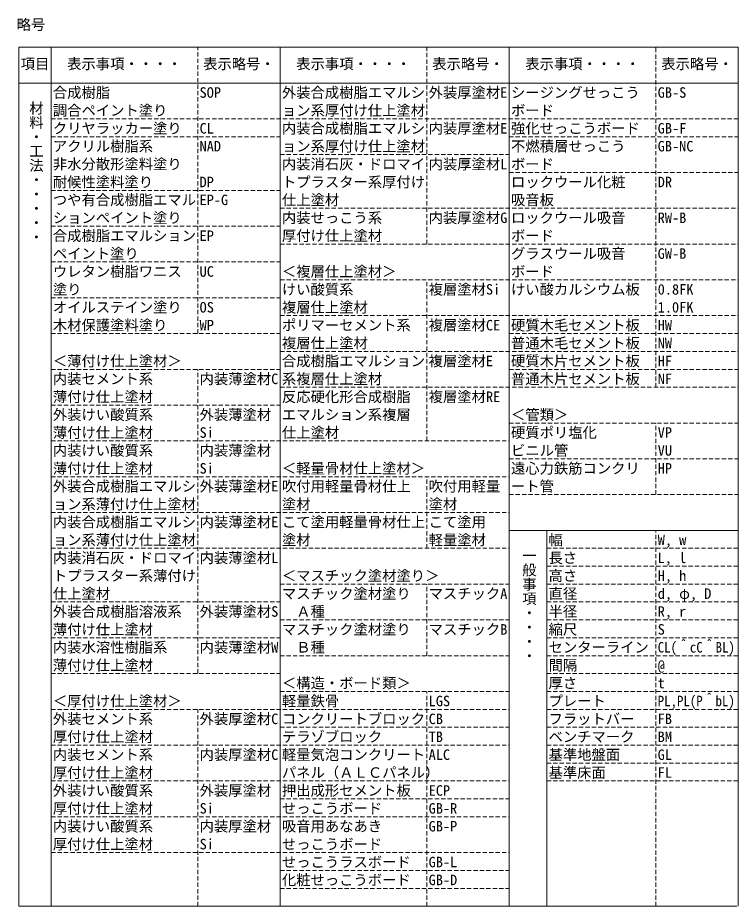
# Model space of a CAD drawing. Units: millimetres on the paper. Extents: x -203 to 203, y -134 to 134.
# Drawn here: x 1.9 to 203.3, y -134.3 to 114 of the extents above; entities that cross this region are included whole.
import ezdxf
from ezdxf.enums import TextEntityAlignment as Align

# ---------------------------------------------------------------- set-up
doc = ezdxf.new("R2010")
doc.units = ezdxf.units.MM
doc.linetypes.add('DASHED1', pattern=[1.8, 1.2, -0.6])
doc.layers.add('E-9_文字・引出線', color=3, linetype='Continuous')
doc.layers.add('E-A_室名・固定文字', color=3, linetype='Continuous')
doc.layers.add('F-D_枠・罫線', color=3, linetype='Continuous', lineweight=9)
doc.styles.add('@ＭＳ ゴシック', font='')
doc.styles.add('ＭＳ ゴシック', font='')
doc.styles.get('@ＭＳ ゴシック').set_extended_font_data('@MS Gothic')
doc.styles.get('ＭＳ ゴシック').set_extended_font_data('MS Gothic')

msp = doc.modelspace()

# ---------------------------------------------------------------- linework, layer by layer
at = {"layer": 'F-D_枠・罫線'}
for p, q in [((2.254, -134.272), (2.254, 105.728)), ((2.254, 105.728), (203.254, 105.728)), ((11.254, -134.272), (11.254, 105.728)), ((75.254, -134.272), (75.254, 105.728)), ((139.254, -134.272), (139.254, 105.728)), ((203.254, -134.272), (203.254, 105.728)), ((203.254, 95.728), (2.254, 95.728)), ((139.254, -29.272), (203.254, -29.272)), ((149.754, -134.272), (149.754, -29.272)), ((202.878, -134.272), (2.254, -134.272))]:
    msp.add_line(p, q, dxfattribs=at)
at = {"layer": 'F-D_枠・罫線', "linetype": 'DASHED1'}
for p, q in [((52.254, 25.728), (52.254, 105.728)), ((116.254, 50.728), (116.254, 105.728)), ((180.254, 10.728), (180.254, 105.728)), ((11.254, 85.728), (203.254, 85.728)), ((11.254, 80.728), (75.254, 80.728)), ((139.254, 80.728), (203.254, 80.728)), ((75.254, 75.728), (139.254, 75.728)), ((139.254, 70.728), (203.254, 70.728)), ((11.254, 65.728), (75.254, 65.728)), ((75.254, 60.728), (203.254, 60.728)), ((11.254, 55.728), (75.254, 55.728)), ((75.254, 50.728), (203.254, 50.728)), ((11.254, 45.728), (75.254, 45.728)), ((75.254, 40.728), (203.254, 40.728)), ((116.254, -4.272), (116.254, 40.728)), ((11.254, 35.728), (75.254, 35.728)), ((75.254, 30.728), (203.254, 30.728)), ((11.254, 25.728), (75.254, 25.728)), ((139.254, 25.728), (203.254, 25.728)), ((75.254, 20.728), (203.254, 20.728)), ((11.254, 15.728), (75.254, 15.728)), ((52.254, -69.272), (52.254, 15.728)), ((139.254, 15.728), (203.254, 15.728)), ((75.254, 10.728), (203.254, 10.728)), ((11.254, 5.728), (75.254, 5.728)), ((139.254, 0.728), (203.254, 0.728)), ((180.254, -19.272), (180.254, 0.728)), ((11.254, -4.272), (139.254, -4.272)), ((139.254, -9.272), (203.254, -9.272)), ((11.254, -14.272), (139.254, -14.272)), ((116.254, -34.272), (116.254, -14.272)), ((139.254, -19.272), (203.254, -19.272)), ((11.254, -24.272), (139.254, -24.272)), ((180.254, -134.272), (180.254, -29.272)), ((11.254, -34.272), (139.254, -34.272)), ((149.754, -34.272), (203.254, -34.272)), ((149.754, -39.272), (203.254, -39.272)), ((75.254, -44.272), (139.254, -44.272)), ((116.254, -64.272), (116.254, -44.272)), ((149.754, -44.272), (203.254, -44.272)), ((11.254, -49.272), (75.254, -49.272)), ((149.754, -49.272), (203.254, -49.272)), ((75.254, -54.272), (139.254, -54.272)), ((149.754, -54.272), (203.254, -54.272)), ((11.254, -59.272), (75.254, -59.272)), ((149.754, -59.272), (203.254, -59.272)), ((75.254, -64.272), (139.254, -64.272)), ((149.754, -64.272), (203.254, -64.272)), ((11.254, -69.272), (75.254, -69.272)), ((149.754, -69.272), (203.254, -69.272)), ((75.254, -74.272), (139.254, -74.272)), ((116.254, -134.272), (116.254, -74.272)), ((149.754, -74.272), (203.254, -74.272)), ((11.254, -79.272), (139.254, -79.272)), ((52.254, -134.272), (52.254, -79.272)), ((149.754, -79.272), (203.254, -79.272)), ((75.254, -84.272), (139.254, -84.272)), ((149.754, -84.272), (203.254, -84.272)), ((11.254, -89.272), (139.254, -89.272)), ((149.754, -89.272), (203.254, -89.272)), ((149.754, -94.272), (203.254, -94.272)), ((11.254, -99.272), (139.254, -99.272)), ((149.754, -99.272), (203.254, -99.272)), ((75.254, -104.272), (139.254, -104.272)), ((11.254, -109.272), (139.254, -109.272)), ((11.254, -119.272), (139.254, -119.272)), ((75.254, -124.272), (139.254, -124.272)), ((75.254, -129.272), (139.254, -129.272))]:
    msp.add_line(p, q, dxfattribs=at)

# ---------------------------------------------------------------- texts
at = {"layer": 'E-9_文字・引出線', "style": 'ＭＳ ゴシック'}
for s, p in [('合成樹脂', (11.754, 90.728)), ('SOP', (52.754, 90.728)), ('外装合成樹脂エマルシ', (75.754, 90.728)), ('外装厚塗材E', (116.754, 90.728)), ('シージングせっこう', (139.754, 90.728)), ('GB-S', (180.754, 90.728)), ('調合ペイント塗り', (11.754, 85.728)), ('ョン系', (75.754, 85.728)), ('厚付け仕上塗材', (87.754, 85.728)), ('ボード', (139.754, 85.728)), ('クリヤラッカー塗り', (11.754, 80.728)), ('CL', (52.754, 80.728)), ('内装合成樹脂エマルシ', (75.754, 80.728)), ('内装厚塗材E', (116.754, 80.728)), ('強化せっこうボード', (139.754, 80.728)), ('GB-F', (180.754, 80.728)), ('アクリル樹脂系', (11.754, 75.728)), ('NAD', (52.754, 75.728)), ('ョン系厚付け仕上塗材', (75.754, 75.728)), ('不燃積層せっこう', (139.754, 75.728)), ('GB-NC', (180.754, 75.728)), ('非水分散形塗料塗り', (11.754, 70.728)), ('内装消石灰・ドロマイ', (75.754, 70.728)), ('内装厚塗材L', (116.754, 70.728)), ('ボード', (139.754, 70.728)), ('耐候性塗料塗り', (11.754, 65.728)), ('DP', (52.754, 65.728)), ('トプラスター系', (75.754, 65.728)), ('厚付け', (103.754, 65.728)), ('ロックウール化粧', (139.754, 65.728)), ('DR', (180.754, 65.728)), ('つや有合成樹脂エマル', (11.754, 60.728)), ('EP-G', (52.754, 60.728)), ('仕上塗材', (75.754, 60.728)), ('吸音板', (139.754, 60.728)), ('ションペイント塗り', (11.754, 55.728)), ('内装せっこう系', (75.754, 55.728)), ('内装厚塗材G', (116.754, 55.728)), ('ロックウール吸音', (139.754, 55.728)), ('RW-B', (180.754, 55.728)), ('合成樹脂エマルション', (11.754, 50.728)), ('厚付け仕上塗材', (75.754, 50.728)), ('ボード', (139.754, 50.728)), ('EP', (52.754, 50.728)), ('ペイント塗り', (11.754, 45.728)), ('グラスウール吸音', (139.754, 45.728)), ('GW-B', (180.754, 45.728)), ('ウレタン樹脂ワニス', (11.754, 40.728)), ('＜複層仕上塗材＞', (75.754, 40.728)), ('ボード', (139.754, 40.728)), ('UC', (52.754, 40.728)), ('塗り', (11.754, 35.728)), ('けい酸質系', (75.754, 35.728)), ('複層塗材Si', (116.754, 35.728)), ('けい酸カルシウム板', (139.754, 35.728)), ('0.8FK', (180.754, 35.728)), ('オイルステイン塗り', (11.754, 30.728)), ('複層仕上塗材', (75.754, 30.728)), ('OS', (52.754, 30.728)), ('1.0FK', (180.754, 30.728)), ('木材保護塗料塗り', (11.754, 25.728)), ('ポリマーセメント系', (75.754, 25.728)), ('複層塗材CE', (116.754, 25.728)), ('硬質木毛セメント板', (139.754, 25.728)), ('WP', (52.754, 25.728)), ('HW', (180.754, 25.728)), ('複層仕上塗材', (75.754, 20.728)), ('普通木毛セメント板', (139.754, 20.728)), ('NW', (180.754, 20.728)), ('＜薄付け仕上塗材＞', (11.754, 15.728)), ('合成樹脂エマルション', (75.754, 15.728)), ('複層塗材E', (116.754, 15.728)), ('硬質木片セメント板', (139.754, 15.728)), ('HF', (180.754, 15.728)), ('内装セメント系', (11.754, 10.728)), ('内装薄塗材C', (52.754, 10.728)), ('系複層仕上塗材', (75.754, 10.728)), ('普通木片セメント板', (139.754, 10.728)), ('NF', (180.754, 10.728)), ('薄付け仕上塗材', (11.754, 5.728)), ('反応硬化形合成樹脂', (75.754, 5.728)), ('複層塗材RE', (116.754, 5.728)), ('外装けい酸質系', (11.754, 0.728)), ('外装薄塗材', (52.754, 0.728)), ('エマルション系複層', (75.754, 0.728)), ('＜管類＞', (139.754, 0.728)), ('硬質ポリ塩化', (139.754, -4.272)), ('薄付け仕上塗材', (11.754, -4.272)), ('Si', (52.754, -4.272)), ('仕上塗材', (75.754, -4.272)), ('VP', (180.754, -4.272)), ('内装けい酸質系', (11.754, -9.272)), ('内装薄塗材', (52.754, -9.272)), ('ビニル管', (139.754, -9.272)), ('VU', (180.754, -9.272)), ('薄付け仕上塗材', (11.754, -14.272)), ('Si', (52.754, -14.272)), ('＜軽量骨材仕上塗材＞', (75.754, -14.272)), ('遠心力鉄筋コンクリ', (139.754, -14.272)), ('HP', (180.754, -14.272)), ('外装合成樹脂エマルシ', (11.754, -19.272)), ('外装薄塗材E', (52.754, -19.272)), ('吹付用軽量骨材仕上', (75.754, -19.272)), ('吹付用軽量', (116.754, -19.272)), ('ート管', (139.754, -19.272)), ('ョン系薄付け仕上塗材', (11.754, -24.272)), ('塗材', (75.754, -24.272)), ('塗材', (116.754, -24.272)), ('内装合成樹脂エマルシ', (11.754, -29.272)), ('内装薄塗材E', (52.754, -29.272)), ('こて塗用軽量骨材仕上', (75.754, -29.272)), ('こて塗用', (116.754, -29.272)), ('ョン系薄付け仕上塗材', (11.754, -34.272)), ('塗材', (75.754, -34.272)), ('軽量塗材', (116.754, -34.272)), ('幅', (150.254, -34.272)), ('W, w', (180.754, -34.272)), ('内装消石灰・ドロマイ', (11.754, -39.272)), ('内装薄塗材L', (52.754, -39.272)), ('長さ', (150.254, -39.272)), ('L, l', (180.754, -39.272)), ('トプラスター系薄付け', (11.754, -44.272)), ('＜マスチック塗材塗り＞', (75.754, -44.272)), ('高さ', (150.254, -44.272)), ('H, h', (180.754, -44.272)), ('仕上塗材', (11.754, -49.272)), ('マスチック塗材塗り', (75.754, -49.272)), ('マスチックA', (116.754, -49.272)), ('直径', (150.254, -49.272)), ('d, φ, D', (180.754, -49.272)), ('外装合成樹脂溶液系', (11.754, -54.272)), ('外装薄塗材S', (52.754, -54.272)), ('\u3000Ａ種', (75.754, -54.272)), ('半径', (150.254, -54.272)), ('R, r', (180.754, -54.272)), ('薄付け仕上塗材', (11.754, -59.272)), ('マスチック塗材塗り', (75.754, -59.272)), ('マスチックB', (116.754, -59.272)), ('縮尺', (150.254, -59.272)), ('S', (180.754, -59.272)), ('内装水溶性樹脂系', (11.754, -64.272)), ('内装薄塗材W', (52.754, -64.272)), ('\u3000Ｂ種', (75.754, -64.272)), ('センターライン', (150.254, -64.272)), ('薄付け仕上塗材', (11.754, -69.272)), ('間隔', (150.254, -69.272)), ('@', (180.754, -69.272)), ('＜構造・ボード類＞', (75.754, -74.272)), ('厚さ', (150.254, -74.272)), ('t', (180.754, -74.272)), ('＜厚付け仕上塗材＞', (11.754, -79.272)), ('軽量鉄骨', (75.754, -79.272)), ('LGS', (116.754, -79.272)), ('プレート', (150.254, -79.272)), ('外装セメント系', (11.754, -84.272)), ('外装厚塗材C', (52.754, -84.272)), ('コンクリートブロック', (75.754, -84.272)), ('CB', (116.754, -84.272)), ('フラットバー', (150.254, -84.272)), ('FB', (180.754, -84.272)), ('厚付け仕上塗材', (11.754, -89.272)), ('テラゾブロック', (75.754, -89.272)), ('TB', (116.754, -89.272)), ('ベンチマーク', (150.254, -89.272)), ('BM', (180.754, -89.272)), ('内装セメント系', (11.754, -94.272)), ('内装厚塗材C', (52.754, -94.272)), ('軽量気泡コンクリート', (75.754, -94.272)), ('ALC', (116.754, -94.272)), ('基準地盤面', (150.254, -94.272)), ('GL', (180.754, -94.272)), ('厚付け仕上塗材', (11.754, -99.272)), ('パネル', (75.754, -99.272)), ('（ＡＬＣパネル）', (87.754, -99.272)), ('基準床面', (150.254, -99.272)), ('FL', (180.754, -99.272)), ('外装けい酸質系', (11.754, -104.272)), ('外装厚塗材', (52.754, -104.272)), ('押出成形セメント板', (75.754, -104.272)), ('ECP', (116.754, -104.272)), ('厚付け仕上塗材', (11.754, -109.272)), ('Si', (52.754, -109.272)), ('せっこうボード', (75.754, -109.272)), ('GB-R', (116.754, -109.272)), ('内装けい酸質系', (11.754, -114.272)), ('内装厚塗材', (52.754, -114.272)), ('吸音用あなあき', (75.754, -114.272)), ('GB-P', (116.754, -114.272)), ('厚付け仕上塗材', (11.754, -119.272)), ('Si', (52.754, -119.272)), ('せっこうボード', (75.754, -119.272)), ('せっこうラスボード', (75.754, -124.272)), ('GB-L', (116.754, -124.272)), ('化粧せっこうボード', (75.754, -129.272)), ('GB-D', (116.754, -129.272))]:
    msp.add_text(s, height=2.933, dxfattribs=at).set_placement(p, align=Align.BOTTOM_LEFT)
at = {"layer": 'E-9_文字・引出線', "style": 'ＭＳ ゴシック', "width": 0.9}
for s, p in [('CL(＾cC＾BL)', (180.754, -64.272)), ('PL,PL(P＾bL)', (180.754, -79.272))]:
    msp.add_text(s, height=2.933, dxfattribs=at).set_placement(p, align=Align.BOTTOM_LEFT)
at = {"layer": 'E-A_室名・固定文字', "style": 'ＭＳ ゴシック'}
for s, p in [('略号', (1.645, 109.701)), ('項目', (2.754, 98.728)), ('表示事項・・・・', (15.754, 98.728)), ('表示略号・', (53.754, 98.728)), ('表示事項・・・・', (79.754, 98.728)), ('表示略号・', (117.754, 98.728)), ('表示事項・・・・', (143.754, 98.728)), ('表示略号・', (181.754, 98.728))]:
    msp.add_text(s, height=2.933, dxfattribs=at).set_placement(p, align=Align.BOTTOM_LEFT)
at = {"layer": 'E-A_室名・固定文字', "style": '@ＭＳ ゴシック'}
for s, p in [('材料・工法・・・・・', (4.754, 90.728)), ('一般事項・・・・', (142.504, -34.272))]:
    msp.add_text(s, height=2.933, rotation=270, dxfattribs=at).set_placement(p, align=Align.BOTTOM_LEFT)

doc.saveas('drawing.dxf')
